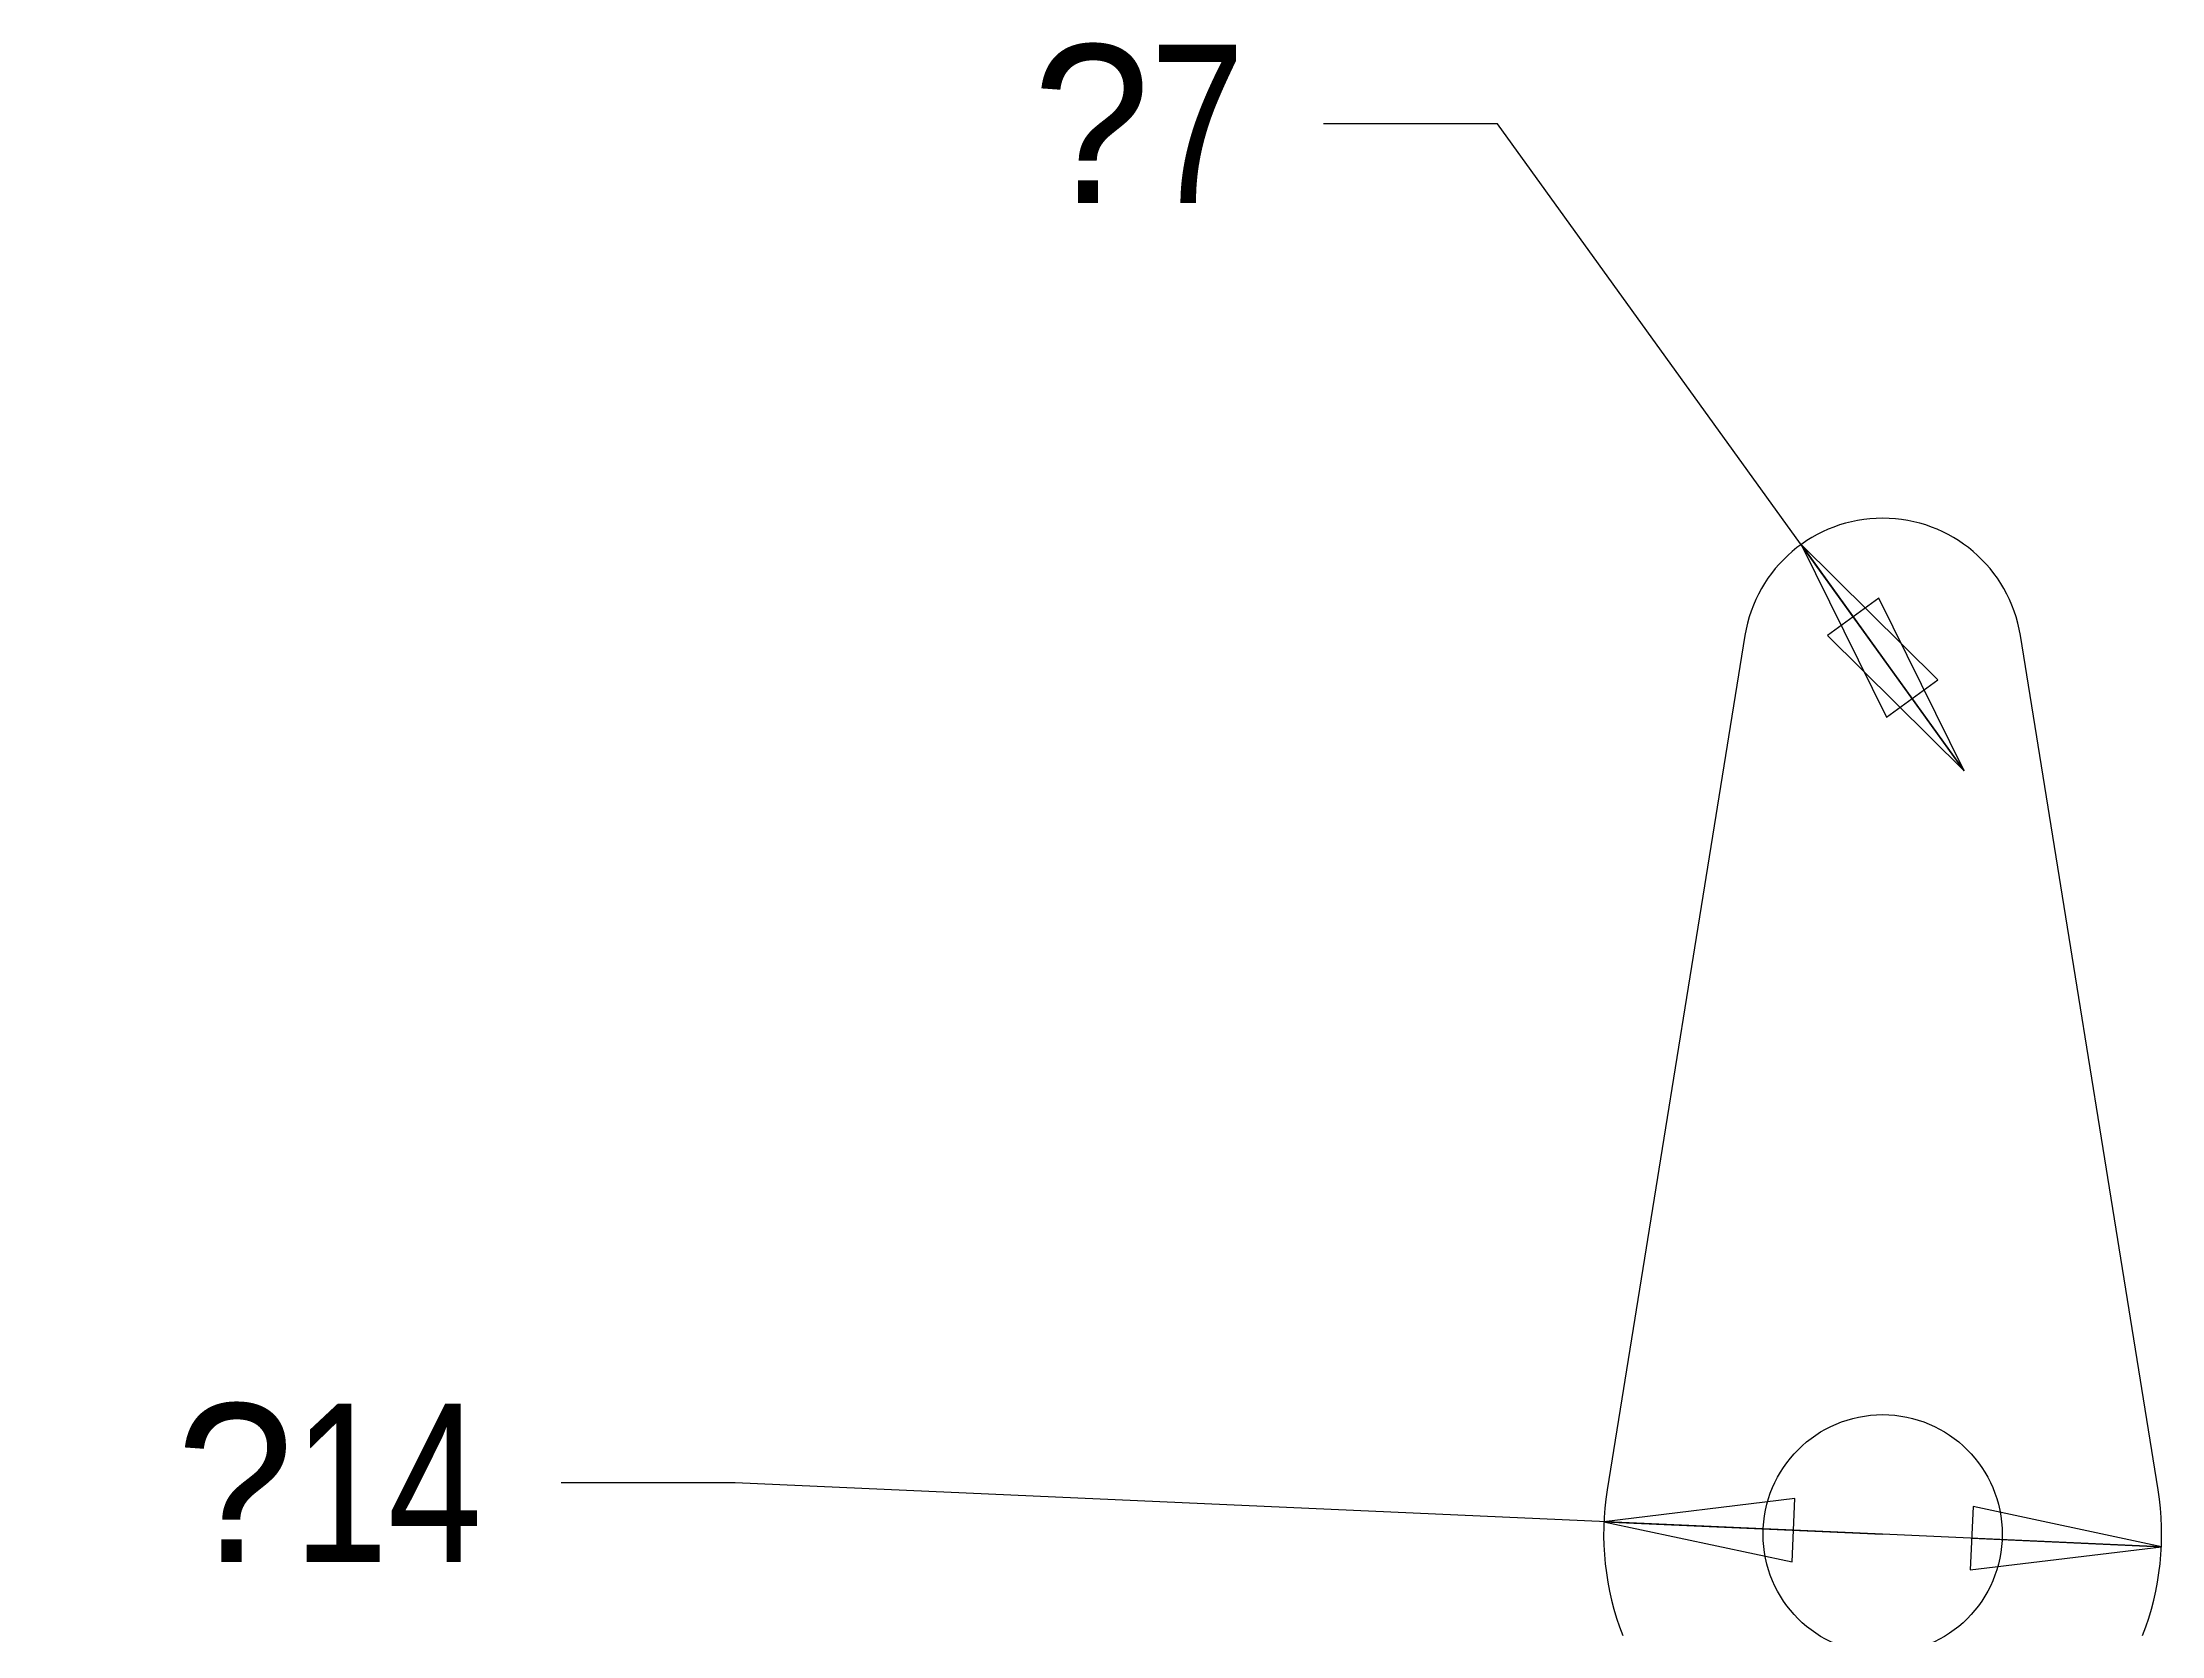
# Model space of a CAD drawing. Header units: millimetres. Extents: x 0 to 297, y 0 to 210.
# Drawn here: x 40.1 to 93.2, y 90.3 to 130.3 of the extents above; entities that cross this region are included whole.
import ezdxf

# ---------------------------------------------------------------- set-up
doc = ezdxf.new("R2010")
doc.units = ezdxf.units.MM
doc.header["$LTSCALE"] = 0.64311
doc.header["$MEASUREMENT"] = 0
doc.layers.get('0').update_dxf_attribs({"linetype": 'CONTINUOUS'})
doc.styles.get("Standard").update_dxf_attribs({"font": 'txt', "width": 0.8})
doc.styles.add('TEXTSTYLE_2', font='symbol_asme.ttf')
doc.dimstyles.new('DIMSTYLE_2', dxfattribs={"dimtxt": 0.15625, "dimasz": 0.1875, "dimexe": 0.125, "dimexo": 0.625, "dimtad": 1, "dimzin": 4, "dimtxsty": 'STANDARD', "dimblk": 'CLOSED', "dimblk1": 'CLOSED', "dimblk2": 'CLOSED', "dimcen": 2.5, "dimazin": 1, "dimtfac": 1, "dimtmove": 0, "dimatfit": 2, "dimldrblk": 'CLOSED', "dimtzin": 4})

# ---------------------------------------------------------------- blocks, each defined once
blk = doc.blocks.new('_CLOSED')
at = {"color": 0, "linetype": 'ByBlock'}
for p, q in [((0, 0), (-1, 0.167)), ((-1, 0.167), (-1, -0.167)), ((-1, -0.167), (0, 0)), ((-1, 0), (0, 0))]:
    blk.add_line(p, q, dxfattribs=at)
blk = doc.blocks.new('*D2')
at = {"color": 2, "linetype": 'Continuous', "transparency": 16777216}
for p, q in [((57.448, 94.16), (53.083, 94.16)), ((86.241, 92.871), (57.448, 94.16)), ((79.248, 93.184), (86.241, 92.871)), ((93.234, 92.557), (86.241, 92.871))]:
    blk.add_line(p, q, dxfattribs=at)
at = {"color": 2, "linetype": 'Continuous', "transparency": 16777216, "xscale": 4.762499999999999, "yscale": 4.762499999999999, "zscale": 4.762499999999999}
for p, rotation in [((79.248, 93.184), 177.4359034555), ((93.234, 92.557), -2.5640965444999897)]:
    blk.add_blockref('_CLOSED', p, dxfattribs=dict(at, rotation=rotation))
at = {"color": 2, "linetype": 'Continuous', "transparency": 16777216, "insert": (51.098, 96.144), "char_height": 3.96875, "width": 11.03109, "attachment_point": 3, "line_spacing_factor": 0.9, "style": 'TEXTSTYLE_2'}
blk.add_mtext('?\\ftxt;{\\W0.8;14}', dxfattribs=at)
blk = doc.blocks.new('*D5')
at = {"color": 2, "linetype": 'Continuous', "transparency": 16777216}
for p, q in [((76.577, 128.27), (72.212, 128.27)), ((86.241, 114.871), (76.577, 128.27)), ((84.193, 117.709), (86.241, 114.871)), ((88.288, 112.032), (86.241, 114.871))]:
    blk.add_line(p, q, dxfattribs=at)
at = {"color": 2, "linetype": 'Continuous', "transparency": 16777216, "xscale": 4.762499999999999, "yscale": 4.762499999999999, "zscale": 4.762499999999999}
for p, rotation in [((84.193, 117.709), 125.79830373149998), ((88.288, 112.032), -54.20169626849997)]:
    blk.add_blockref('_CLOSED', p, dxfattribs=dict(at, rotation=rotation))
at = {"color": 2, "linetype": 'Continuous', "transparency": 16777216, "insert": (70.227, 130.254), "char_height": 3.96875, "width": 7.85609, "attachment_point": 3, "line_spacing_factor": 0.9, "style": 'TEXTSTYLE_2'}
blk.add_mtext('?\\ftxt;{\\W0.8;7}', dxfattribs=at)

msp = doc.modelspace()

# ---------------------------------------------------------------- linework, layer by layer
at = {"color": 7, "linetype": 'Continuous'}
for p, q in [((82.785, 115.427), (79.33, 93.984)), ((93.152, 93.984), (89.696, 115.427))]:
    msp.add_line(p, q, dxfattribs=at)
msp.add_circle((86.241, 92.871), 3, dxfattribs=at)
for centre, radius, start, end in [((86.241, 114.871), 3.5, 9.1541, 170.8459), ((86.241, 92.871), 7, 170.8459, -158.6763), ((86.241, 92.871), 7, -21.3237, 9.1541)]:
    msp.add_arc(centre, radius, start, end, dxfattribs=at)

# ---------------------------------------------------------------- dimensions: what is measured, and where the dimension line sits
at = {"color": 2, "linetype": 'Continuous'}
for p1, p2, picture, middle in [((84.193, 117.709), (88.288, 112.032), '*D5', (66.299, 128.27)), ((79.248, 93.184), (93.234, 92.557), '*D2', (45.583, 94.16))]:
    dim = msp.add_diameter_dim_2p(p1=p1, p2=p2, text='{\\fSymbol_ASME;\\W1.0;?}<>', dimstyle='DIMSTYLE_2', dxfattribs=at)
    dim.commit()
    dim.dimension.update_dxf_attribs({"geometry": picture, "text_midpoint": middle, "dimtype": 163})

doc.saveas('drawing.dxf')
